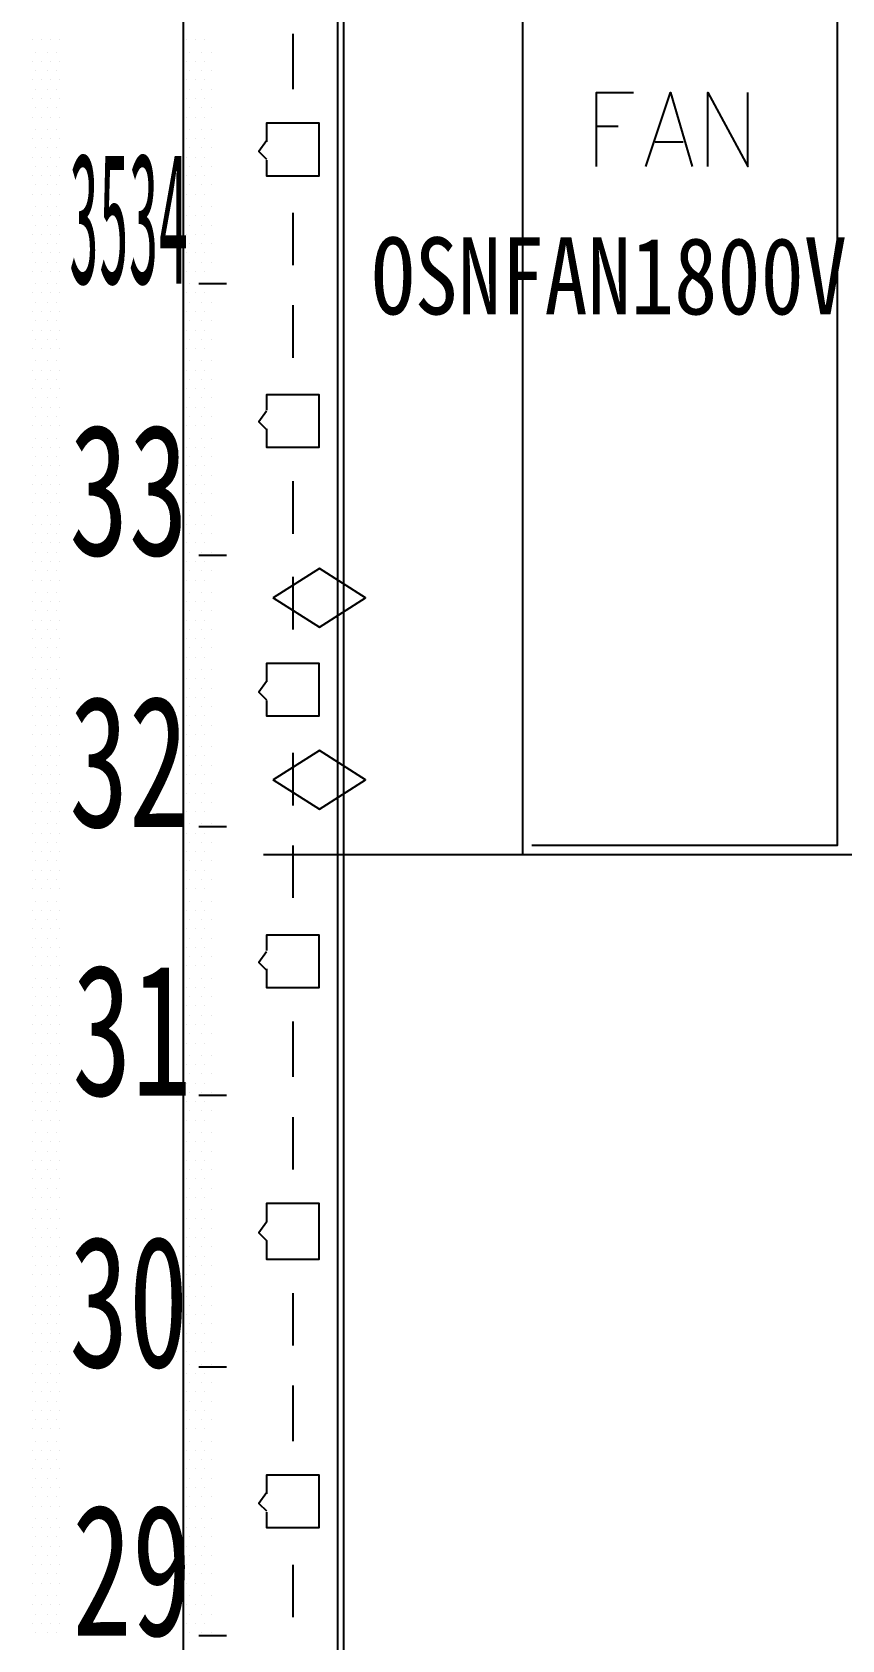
# Model space of a CAD drawing. Header units: metres. Extents: x 17 to 1264, y 17 to 859.
# Drawn here: x 303.8 to 341.6, y 478.7 to 553.8 of the extents above; entities that cross this region are included whole.
import ezdxf

# ---------------------------------------------------------------- set-up
doc = ezdxf.new("R2010")
doc.units = ezdxf.units.M
for name, color, linetype in [('LINES', 7, 'Continuous'), ('POLYLINES', 4, 'Continuous'), ('RECTS', 7, 'Continuous'), ('TEXTS', 3, 'Continuous')]:
    doc.layers.add(name, color=color, linetype=linetype)

msp = doc.modelspace()

# ---------------------------------------------------------------- linework, layer by layer
at = {"layer": 'LINES'}
for p, q in [((318.378, 125.712), (318.378, 721.008)), ((316.002, 553.68), (316.002, 551.088)), ((303.834, 553.392), (303.834, 553.392)), ((303.978, 552.816), (303.978, 552.816)), ((304.266, 553.392), (304.266, 553.392)), ((304.554, 552.816), (304.554, 552.816)), ((304.698, 553.392), (304.698, 553.392)), ((304.986, 552.816), (304.986, 552.816)), ((305.13, 553.392), (305.13, 553.392)), ((311.034, 553.392), (311.034, 553.392)), ((311.178, 552.816), (311.178, 552.816)), ((311.466, 553.392), (311.466, 553.392)), ((311.754, 552.816), (311.754, 552.816)), ((311.898, 553.392), (311.898, 553.392)), ((312.186, 552.816), (312.186, 552.816)), ((303.834, 552.384), (303.834, 552.384)), ((304.266, 552.384), (304.266, 552.384)), ((304.698, 552.384), (304.698, 552.384)), ((305.13, 552.384), (305.13, 552.384)), ((311.034, 552.384), (311.034, 552.384)), ((311.466, 552.384), (311.466, 552.384)), ((311.898, 552.384), (311.898, 552.384)), ((303.834, 551.52), (303.834, 551.52)), ((303.978, 551.952), (303.978, 551.952)), ((304.266, 551.52), (304.266, 551.52)), ((304.554, 551.952), (304.554, 551.952)), ((304.698, 551.52), (304.698, 551.52)), ((304.986, 551.952), (304.986, 551.952)), ((305.13, 551.52), (305.13, 551.52)), ((311.034, 551.52), (311.034, 551.52)), ((311.178, 551.952), (311.178, 551.952)), ((311.466, 551.52), (311.466, 551.52)), ((311.754, 551.952), (311.754, 551.952)), ((311.898, 551.52), (311.898, 551.52)), ((312.186, 551.952), (312.186, 551.952)), ((303.834, 550.656), (303.834, 550.656)), ((303.978, 551.088), (303.978, 551.088)), ((304.266, 550.656), (304.266, 550.656)), ((304.554, 551.088), (304.554, 551.088)), ((304.698, 550.656), (304.698, 550.656)), ((304.986, 551.088), (304.986, 551.088)), ((305.13, 550.656), (305.13, 550.656)), ((311.034, 550.656), (311.034, 550.656)), ((311.178, 551.088), (311.178, 551.088)), ((311.466, 550.656), (311.466, 550.656)), ((311.754, 551.088), (311.754, 551.088)), ((311.898, 550.656), (311.898, 550.656)), ((312.186, 551.088), (312.186, 551.088)), ((303.834, 549.792), (303.834, 549.792)), ((303.978, 550.224), (303.978, 550.224)), ((304.266, 549.792), (304.266, 549.792)), ((304.554, 550.224), (304.554, 550.224)), ((304.698, 549.792), (304.698, 549.792)), ((304.986, 550.224), (304.986, 550.224)), ((305.13, 549.792), (305.13, 549.792)), ((311.034, 549.792), (311.034, 549.792)), ((311.178, 550.224), (311.178, 550.224)), ((311.466, 549.792), (311.466, 549.792)), ((311.754, 550.224), (311.754, 550.224)), ((311.898, 549.792), (311.898, 549.792)), ((312.186, 550.224), (312.186, 550.224)), ((303.978, 549.216), (303.978, 549.216)), ((304.554, 549.216), (304.554, 549.216)), ((304.986, 549.216), (304.986, 549.216)), ((311.178, 549.216), (311.178, 549.216)), ((311.754, 549.216), (311.754, 549.216)), ((312.186, 549.216), (312.186, 549.216)), ((330.186, 549.36), (331.194, 549.36)), ((303.834, 548.784), (303.834, 548.784)), ((303.978, 548.352), (303.978, 548.352)), ((304.266, 548.784), (304.266, 548.784)), ((304.554, 548.352), (304.554, 548.352)), ((304.698, 548.784), (304.698, 548.784)), ((304.986, 548.352), (304.986, 548.352)), ((305.13, 548.784), (305.13, 548.784)), ((311.034, 548.784), (311.034, 548.784)), ((311.178, 548.352), (311.178, 548.352)), ((311.466, 548.784), (311.466, 548.784)), ((311.754, 548.352), (311.754, 548.352)), ((311.898, 548.784), (311.898, 548.784)), ((312.186, 548.352), (312.186, 548.352)), ((332.922, 548.64), (334.218, 548.64)), ((303.834, 547.92), (303.834, 547.92)), ((304.266, 547.92), (304.266, 547.92)), ((304.698, 547.92), (304.698, 547.92)), ((305.13, 547.92), (305.13, 547.92)), ((311.034, 547.92), (311.034, 547.92)), ((311.466, 547.92), (311.466, 547.92)), ((311.898, 547.92), (311.898, 547.92)), ((303.834, 547.056), (303.834, 547.056)), ((303.978, 547.488), (303.978, 547.488)), ((304.266, 547.056), (304.266, 547.056)), ((304.554, 547.488), (304.554, 547.488)), ((304.698, 547.056), (304.698, 547.056)), ((304.986, 547.488), (304.986, 547.488)), ((305.13, 547.056), (305.13, 547.056)), ((311.034, 547.056), (311.034, 547.056)), ((311.178, 547.488), (311.178, 547.488)), ((311.466, 547.056), (311.466, 547.056)), ((311.754, 547.488), (311.754, 547.488)), ((311.898, 547.056), (311.898, 547.056)), ((312.186, 547.488), (312.186, 547.488)), ((303.834, 546.192), (303.834, 546.192)), ((303.978, 546.624), (303.978, 546.624)), ((304.266, 546.192), (304.266, 546.192)), ((304.554, 546.624), (304.554, 546.624)), ((304.698, 546.192), (304.698, 546.192)), ((304.986, 546.624), (304.986, 546.624)), ((305.13, 546.192), (305.13, 546.192)), ((311.034, 546.192), (311.034, 546.192)), ((311.178, 546.624), (311.178, 546.624)), ((311.466, 546.192), (311.466, 546.192)), ((311.754, 546.624), (311.754, 546.624)), ((311.898, 546.192), (311.898, 546.192)), ((312.186, 546.624), (312.186, 546.624)), ((303.978, 545.616), (303.978, 545.616)), ((304.554, 545.616), (304.554, 545.616)), ((304.986, 545.616), (304.986, 545.616)), ((311.178, 545.616), (311.178, 545.616)), ((311.754, 545.616), (311.754, 545.616)), ((312.186, 545.616), (312.186, 545.616)), ((316.002, 545.328), (316.002, 542.88)), ((303.834, 545.184), (303.834, 545.184)), ((303.978, 544.752), (303.978, 544.752)), ((304.266, 545.184), (304.266, 545.184)), ((304.554, 544.752), (304.554, 544.752)), ((304.698, 545.184), (304.698, 545.184)), ((304.986, 544.752), (304.986, 544.752)), ((305.13, 545.184), (305.13, 545.184)), ((311.034, 545.184), (311.034, 545.184)), ((311.178, 544.752), (311.178, 544.752)), ((311.466, 545.184), (311.466, 545.184)), ((311.754, 544.752), (311.754, 544.752)), ((311.898, 545.184), (311.898, 545.184)), ((312.186, 544.752), (312.186, 544.752)), ((303.834, 544.32), (303.834, 544.32)), ((303.978, 543.888), (303.978, 543.888)), ((304.266, 544.32), (304.266, 544.32)), ((304.554, 543.888), (304.554, 543.888)), ((304.698, 544.32), (304.698, 544.32)), ((304.986, 543.888), (304.986, 543.888)), ((305.13, 544.32), (305.13, 544.32)), ((311.034, 544.32), (311.034, 544.32)), ((311.178, 543.888), (311.178, 543.888)), ((311.466, 544.32), (311.466, 544.32)), ((311.754, 543.888), (311.754, 543.888)), ((311.898, 544.32), (311.898, 544.32)), ((312.186, 543.888), (312.186, 543.888)), ((303.834, 543.456), (303.834, 543.456)), ((303.978, 543.024), (303.978, 543.024)), ((304.266, 543.456), (304.266, 543.456)), ((304.554, 543.024), (304.554, 543.024)), ((304.698, 543.456), (304.698, 543.456)), ((304.986, 543.024), (304.986, 543.024)), ((305.13, 543.456), (305.13, 543.456)), ((311.034, 543.456), (311.034, 543.456)), ((311.178, 543.024), (311.178, 543.024)), ((311.466, 543.456), (311.466, 543.456)), ((311.754, 543.024), (311.754, 543.024)), ((311.898, 543.456), (311.898, 543.456)), ((312.186, 543.024), (312.186, 543.024)), ((303.834, 542.592), (303.834, 542.592)), ((304.266, 542.592), (304.266, 542.592)), ((304.698, 542.592), (304.698, 542.592)), ((305.13, 542.592), (305.13, 542.592)), ((311.034, 542.592), (311.034, 542.592)), ((311.466, 542.592), (311.466, 542.592)), ((311.898, 542.592), (311.898, 542.592)), ((303.834, 541.584), (303.834, 541.584)), ((303.978, 542.016), (303.978, 542.016)), ((304.266, 541.584), (304.266, 541.584)), ((304.554, 542.016), (304.554, 542.016)), ((304.698, 541.584), (304.698, 541.584)), ((304.986, 542.016), (304.986, 542.016)), ((305.13, 541.584), (305.13, 541.584)), ((311.034, 541.584), (311.034, 541.584)), ((311.178, 542.016), (311.178, 542.016)), ((311.466, 541.584), (311.466, 541.584)), ((312.906, 542.016), (311.61, 542.016)), ((312.906, 542.016), (311.61, 542.016)), ((312.906, 542.016), (311.61, 542.016)), ((312.906, 542.016), (311.61, 542.016)), ((311.754, 542.016), (311.754, 542.016)), ((311.898, 541.584), (311.898, 541.584)), ((312.186, 542.016), (312.186, 542.016)), ((303.978, 541.152), (303.978, 541.152)), ((304.554, 541.152), (304.554, 541.152)), ((304.986, 541.152), (304.986, 541.152)), ((311.178, 541.152), (311.178, 541.152)), ((311.754, 541.152), (311.754, 541.152)), ((312.186, 541.152), (312.186, 541.152)), ((316.002, 541.008), (316.002, 538.56)), ((303.834, 540.72), (303.834, 540.72)), ((303.978, 540.288), (303.978, 540.288)), ((304.266, 540.72), (304.266, 540.72)), ((304.554, 540.288), (304.554, 540.288)), ((304.698, 540.72), (304.698, 540.72)), ((304.986, 540.288), (304.986, 540.288)), ((305.13, 540.72), (305.13, 540.72)), ((311.034, 540.72), (311.034, 540.72)), ((311.178, 540.288), (311.178, 540.288)), ((311.466, 540.72), (311.466, 540.72)), ((311.754, 540.288), (311.754, 540.288)), ((311.898, 540.72), (311.898, 540.72)), ((312.186, 540.288), (312.186, 540.288)), ((303.834, 539.856), (303.834, 539.856)), ((303.978, 539.424), (303.978, 539.424)), ((304.266, 539.856), (304.266, 539.856)), ((304.554, 539.424), (304.554, 539.424)), ((304.698, 539.856), (304.698, 539.856)), ((304.986, 539.424), (304.986, 539.424)), ((305.13, 539.856), (305.13, 539.856)), ((311.034, 539.856), (311.034, 539.856)), ((311.178, 539.424), (311.178, 539.424)), ((311.466, 539.856), (311.466, 539.856)), ((311.754, 539.424), (311.754, 539.424)), ((311.898, 539.856), (311.898, 539.856)), ((312.186, 539.424), (312.186, 539.424)), ((303.834, 538.992), (303.834, 538.992)), ((304.266, 538.992), (304.266, 538.992)), ((304.698, 538.992), (304.698, 538.992)), ((305.13, 538.992), (305.13, 538.992)), ((311.034, 538.992), (311.034, 538.992)), ((311.466, 538.992), (311.466, 538.992)), ((311.898, 538.992), (311.898, 538.992)), ((303.834, 537.984), (303.834, 537.984)), ((303.978, 538.416), (303.978, 538.416)), ((304.266, 537.984), (304.266, 537.984)), ((304.554, 538.416), (304.554, 538.416)), ((304.698, 537.984), (304.698, 537.984)), ((304.986, 538.416), (304.986, 538.416)), ((305.13, 537.984), (305.13, 537.984)), ((311.034, 537.984), (311.034, 537.984)), ((311.178, 538.416), (311.178, 538.416)), ((311.466, 537.984), (311.466, 537.984)), ((311.754, 538.416), (311.754, 538.416)), ((311.898, 537.984), (311.898, 537.984)), ((312.186, 538.416), (312.186, 538.416)), ((303.834, 537.12), (303.834, 537.12)), ((303.978, 537.552), (303.978, 537.552)), ((304.266, 537.12), (304.266, 537.12)), ((304.554, 537.552), (304.554, 537.552)), ((304.698, 537.12), (304.698, 537.12)), ((304.986, 537.552), (304.986, 537.552)), ((305.13, 537.12), (305.13, 537.12)), ((311.034, 537.12), (311.034, 537.12)), ((311.178, 537.552), (311.178, 537.552)), ((311.466, 537.12), (311.466, 537.12)), ((311.754, 537.552), (311.754, 537.552)), ((311.898, 537.12), (311.898, 537.12)), ((312.186, 537.552), (312.186, 537.552)), ((303.978, 536.688), (303.978, 536.688)), ((304.554, 536.688), (304.554, 536.688)), ((304.986, 536.688), (304.986, 536.688)), ((311.178, 536.688), (311.178, 536.688)), ((311.754, 536.688), (311.754, 536.688)), ((312.186, 536.688), (312.186, 536.688)), ((303.834, 536.256), (303.834, 536.256)), ((303.978, 535.824), (303.978, 535.824)), ((304.266, 536.256), (304.266, 536.256)), ((304.554, 535.824), (304.554, 535.824)), ((304.698, 536.256), (304.698, 536.256)), ((304.986, 535.824), (304.986, 535.824)), ((305.13, 536.256), (305.13, 536.256)), ((311.034, 536.256), (311.034, 536.256)), ((311.178, 535.824), (311.178, 535.824)), ((311.466, 536.256), (311.466, 536.256)), ((311.754, 535.824), (311.754, 535.824)), ((311.898, 536.256), (311.898, 536.256)), ((312.186, 535.824), (312.186, 535.824)), ((303.834, 535.392), (303.834, 535.392)), ((303.978, 534.816), (303.978, 534.816)), ((304.266, 535.392), (304.266, 535.392)), ((304.554, 534.816), (304.554, 534.816)), ((304.698, 535.392), (304.698, 535.392)), ((304.986, 534.816), (304.986, 534.816)), ((305.13, 535.392), (305.13, 535.392)), ((311.034, 535.392), (311.034, 535.392)), ((311.178, 534.816), (311.178, 534.816)), ((311.466, 535.392), (311.466, 535.392)), ((311.754, 534.816), (311.754, 534.816)), ((311.898, 535.392), (311.898, 535.392)), ((312.186, 534.816), (312.186, 534.816)), ((303.834, 534.384), (303.834, 534.384)), ((304.266, 534.384), (304.266, 534.384)), ((304.698, 534.384), (304.698, 534.384)), ((305.13, 534.384), (305.13, 534.384)), ((311.034, 534.384), (311.034, 534.384)), ((311.466, 534.384), (311.466, 534.384)), ((311.898, 534.384), (311.898, 534.384)), ((303.834, 533.52), (303.834, 533.52)), ((303.978, 533.952), (303.978, 533.952)), ((304.266, 533.52), (304.266, 533.52)), ((304.554, 533.952), (304.554, 533.952)), ((304.698, 533.52), (304.698, 533.52)), ((304.986, 533.952), (304.986, 533.952)), ((305.13, 533.52), (305.13, 533.52)), ((311.034, 533.52), (311.034, 533.52)), ((311.178, 533.952), (311.178, 533.952)), ((311.466, 533.52), (311.466, 533.52)), ((311.754, 533.952), (311.754, 533.952)), ((311.898, 533.52), (311.898, 533.52)), ((312.186, 533.952), (312.186, 533.952)), ((303.834, 532.656), (303.834, 532.656)), ((303.978, 533.088), (303.978, 533.088)), ((304.266, 532.656), (304.266, 532.656)), ((304.554, 533.088), (304.554, 533.088)), ((304.698, 532.656), (304.698, 532.656)), ((304.986, 533.088), (304.986, 533.088)), ((305.13, 532.656), (305.13, 532.656)), ((311.034, 532.656), (311.034, 532.656)), ((311.178, 533.088), (311.178, 533.088)), ((311.466, 532.656), (311.466, 532.656)), ((311.754, 533.088), (311.754, 533.088)), ((311.898, 532.656), (311.898, 532.656)), ((312.186, 533.088), (312.186, 533.088)), ((316.002, 532.8), (316.002, 530.352)), ((303.834, 531.792), (303.834, 531.792)), ((303.978, 532.224), (303.978, 532.224)), ((304.266, 531.792), (304.266, 531.792)), ((304.554, 532.224), (304.554, 532.224)), ((304.698, 531.792), (304.698, 531.792)), ((304.986, 532.224), (304.986, 532.224)), ((305.13, 531.792), (305.13, 531.792)), ((311.034, 531.792), (311.034, 531.792)), ((311.178, 532.224), (311.178, 532.224)), ((311.466, 531.792), (311.466, 531.792)), ((311.754, 532.224), (311.754, 532.224)), ((311.898, 531.792), (311.898, 531.792)), ((312.186, 532.224), (312.186, 532.224)), ((303.978, 531.216), (303.978, 531.216)), ((304.554, 531.216), (304.554, 531.216)), ((304.986, 531.216), (304.986, 531.216)), ((311.178, 531.216), (311.178, 531.216)), ((311.754, 531.216), (311.754, 531.216)), ((312.186, 531.216), (312.186, 531.216)), ((303.834, 530.784), (303.834, 530.784)), ((303.978, 530.352), (303.978, 530.352)), ((304.266, 530.784), (304.266, 530.784)), ((304.554, 530.352), (304.554, 530.352)), ((304.698, 530.784), (304.698, 530.784)), ((304.986, 530.352), (304.986, 530.352)), ((305.13, 530.784), (305.13, 530.784)), ((311.034, 530.784), (311.034, 530.784)), ((311.178, 530.352), (311.178, 530.352)), ((311.466, 530.784), (311.466, 530.784)), ((311.754, 530.352), (311.754, 530.352)), ((311.898, 530.784), (311.898, 530.784)), ((312.186, 530.352), (312.186, 530.352)), ((303.834, 529.92), (303.834, 529.92)), ((304.266, 529.92), (304.266, 529.92)), ((304.698, 529.92), (304.698, 529.92)), ((305.13, 529.92), (305.13, 529.92)), ((311.034, 529.92), (311.034, 529.92)), ((311.466, 529.92), (311.466, 529.92)), ((311.898, 529.92), (311.898, 529.92)), ((303.834, 529.056), (303.834, 529.056)), ((303.978, 529.488), (303.978, 529.488)), ((304.266, 529.056), (304.266, 529.056)), ((304.554, 529.488), (304.554, 529.488)), ((304.698, 529.056), (304.698, 529.056)), ((304.986, 529.488), (304.986, 529.488)), ((305.13, 529.056), (305.13, 529.056)), ((311.034, 529.056), (311.034, 529.056)), ((311.178, 529.488), (311.178, 529.488)), ((311.466, 529.056), (311.466, 529.056)), ((312.906, 529.344), (311.61, 529.344)), ((312.906, 529.344), (311.61, 529.344)), ((312.906, 529.344), (311.61, 529.344)), ((312.906, 529.344), (311.61, 529.344)), ((311.754, 529.488), (311.754, 529.488)), ((311.898, 529.056), (311.898, 529.056)), ((312.186, 529.488), (312.186, 529.488)), ((303.834, 528.192), (303.834, 528.192)), ((303.978, 528.624), (303.978, 528.624)), ((304.266, 528.192), (304.266, 528.192)), ((304.554, 528.624), (304.554, 528.624)), ((304.698, 528.192), (304.698, 528.192)), ((304.986, 528.624), (304.986, 528.624)), ((305.13, 528.192), (305.13, 528.192)), ((311.034, 528.192), (311.034, 528.192)), ((311.178, 528.624), (311.178, 528.624)), ((311.466, 528.192), (311.466, 528.192)), ((311.754, 528.624), (311.754, 528.624)), ((311.898, 528.192), (311.898, 528.192)), ((312.186, 528.624), (312.186, 528.624)), ((316.002, 528.336), (316.002, 525.888)), ((303.978, 527.616), (303.978, 527.616)), ((304.554, 527.616), (304.554, 527.616)), ((304.986, 527.616), (304.986, 527.616)), ((311.178, 527.616), (311.178, 527.616)), ((311.754, 527.616), (311.754, 527.616)), ((312.186, 527.616), (312.186, 527.616)), ((303.834, 527.184), (303.834, 527.184)), ((303.978, 526.752), (303.978, 526.752)), ((304.266, 527.184), (304.266, 527.184)), ((304.554, 526.752), (304.554, 526.752)), ((304.698, 527.184), (304.698, 527.184)), ((304.986, 526.752), (304.986, 526.752)), ((305.13, 527.184), (305.13, 527.184)), ((311.034, 527.184), (311.034, 527.184)), ((311.178, 526.752), (311.178, 526.752)), ((311.466, 527.184), (311.466, 527.184)), ((311.754, 526.752), (311.754, 526.752)), ((311.898, 527.184), (311.898, 527.184)), ((312.186, 526.752), (312.186, 526.752)), ((303.834, 526.32), (303.834, 526.32)), ((303.978, 525.888), (303.978, 525.888)), ((304.266, 526.32), (304.266, 526.32)), ((304.554, 525.888), (304.554, 525.888)), ((304.698, 526.32), (304.698, 526.32)), ((304.986, 525.888), (304.986, 525.888)), ((305.13, 526.32), (305.13, 526.32)), ((311.034, 526.32), (311.034, 526.32)), ((311.178, 525.888), (311.178, 525.888)), ((311.466, 526.32), (311.466, 526.32)), ((311.754, 525.888), (311.754, 525.888)), ((311.898, 526.32), (311.898, 526.32)), ((312.186, 525.888), (312.186, 525.888)), ((303.834, 525.456), (303.834, 525.456)), ((303.978, 525.024), (303.978, 525.024)), ((304.266, 525.456), (304.266, 525.456)), ((304.554, 525.024), (304.554, 525.024)), ((304.698, 525.456), (304.698, 525.456)), ((304.986, 525.024), (304.986, 525.024)), ((305.13, 525.456), (305.13, 525.456)), ((311.034, 525.456), (311.034, 525.456)), ((311.178, 525.024), (311.178, 525.024)), ((311.466, 525.456), (311.466, 525.456)), ((311.754, 525.024), (311.754, 525.024)), ((311.898, 525.456), (311.898, 525.456)), ((312.186, 525.024), (312.186, 525.024)), ((303.834, 524.592), (303.834, 524.592)), ((304.266, 524.592), (304.266, 524.592)), ((304.698, 524.592), (304.698, 524.592)), ((305.13, 524.592), (305.13, 524.592)), ((311.034, 524.592), (311.034, 524.592)), ((311.466, 524.592), (311.466, 524.592)), ((311.898, 524.592), (311.898, 524.592)), ((303.834, 523.584), (303.834, 523.584)), ((303.978, 524.016), (303.978, 524.016)), ((304.266, 523.584), (304.266, 523.584)), ((304.554, 524.016), (304.554, 524.016)), ((304.698, 523.584), (304.698, 523.584)), ((304.986, 524.016), (304.986, 524.016)), ((305.13, 523.584), (305.13, 523.584)), ((311.034, 523.584), (311.034, 523.584)), ((311.178, 524.016), (311.178, 524.016)), ((311.466, 523.584), (311.466, 523.584)), ((311.754, 524.016), (311.754, 524.016)), ((311.898, 523.584), (311.898, 523.584)), ((312.186, 524.016), (312.186, 524.016)), ((303.978, 523.152), (303.978, 523.152)), ((304.554, 523.152), (304.554, 523.152)), ((304.986, 523.152), (304.986, 523.152)), ((311.178, 523.152), (311.178, 523.152)), ((311.754, 523.152), (311.754, 523.152)), ((312.186, 523.152), (312.186, 523.152)), ((303.834, 522.72), (303.834, 522.72)), ((303.978, 522.288), (303.978, 522.288)), ((304.266, 522.72), (304.266, 522.72)), ((304.554, 522.288), (304.554, 522.288)), ((304.698, 522.72), (304.698, 522.72)), ((304.986, 522.288), (304.986, 522.288)), ((305.13, 522.72), (305.13, 522.72)), ((311.034, 522.72), (311.034, 522.72)), ((311.178, 522.288), (311.178, 522.288)), ((311.466, 522.72), (311.466, 522.72)), ((311.754, 522.288), (311.754, 522.288)), ((311.898, 522.72), (311.898, 522.72)), ((312.186, 522.288), (312.186, 522.288)), ((303.834, 521.856), (303.834, 521.856)), ((303.978, 521.424), (303.978, 521.424)), ((304.266, 521.856), (304.266, 521.856)), ((304.554, 521.424), (304.554, 521.424)), ((304.698, 521.856), (304.698, 521.856)), ((304.986, 521.424), (304.986, 521.424)), ((305.13, 521.856), (305.13, 521.856)), ((311.034, 521.856), (311.034, 521.856)), ((311.178, 521.424), (311.178, 521.424)), ((311.466, 521.856), (311.466, 521.856)), ((311.754, 521.424), (311.754, 521.424)), ((311.898, 521.856), (311.898, 521.856)), ((312.186, 521.424), (312.186, 521.424)), ((303.834, 520.992), (303.834, 520.992)), ((304.266, 520.992), (304.266, 520.992)), ((304.698, 520.992), (304.698, 520.992)), ((305.13, 520.992), (305.13, 520.992)), ((311.034, 520.992), (311.034, 520.992)), ((311.466, 520.992), (311.466, 520.992)), ((311.898, 520.992), (311.898, 520.992)), ((303.834, 519.984), (303.834, 519.984)), ((303.978, 520.416), (303.978, 520.416)), ((304.266, 519.984), (304.266, 519.984)), ((304.554, 520.416), (304.554, 520.416)), ((304.698, 519.984), (304.698, 519.984)), ((304.986, 520.416), (304.986, 520.416)), ((305.13, 519.984), (305.13, 519.984)), ((311.034, 519.984), (311.034, 519.984)), ((311.178, 520.416), (311.178, 520.416)), ((311.466, 519.984), (311.466, 519.984)), ((311.754, 520.416), (311.754, 520.416)), ((311.898, 519.984), (311.898, 519.984)), ((312.186, 520.416), (312.186, 520.416)), ((316.002, 520.128), (316.002, 517.68)), ((303.834, 519.12), (303.834, 519.12)), ((303.978, 519.552), (303.978, 519.552)), ((304.266, 519.12), (304.266, 519.12)), ((304.554, 519.552), (304.554, 519.552)), ((304.698, 519.12), (304.698, 519.12)), ((304.986, 519.552), (304.986, 519.552)), ((305.13, 519.12), (305.13, 519.12)), ((311.034, 519.12), (311.034, 519.12)), ((311.178, 519.552), (311.178, 519.552)), ((311.466, 519.12), (311.466, 519.12)), ((311.754, 519.552), (311.754, 519.552)), ((311.898, 519.12), (311.898, 519.12)), ((312.186, 519.552), (312.186, 519.552)), ((303.978, 518.688), (303.978, 518.688)), ((304.554, 518.688), (304.554, 518.688)), ((304.986, 518.688), (304.986, 518.688)), ((311.178, 518.688), (311.178, 518.688)), ((311.754, 518.688), (311.754, 518.688)), ((312.186, 518.688), (312.186, 518.688)), ((303.834, 518.256), (303.834, 518.256)), ((303.978, 517.824), (303.978, 517.824)), ((304.266, 518.256), (304.266, 518.256)), ((304.554, 517.824), (304.554, 517.824)), ((304.698, 518.256), (304.698, 518.256)), ((304.986, 517.824), (304.986, 517.824)), ((305.13, 518.256), (305.13, 518.256)), ((311.034, 518.256), (311.034, 518.256)), ((311.178, 517.824), (311.178, 517.824)), ((311.466, 518.256), (311.466, 518.256)), ((311.754, 517.824), (311.754, 517.824)), ((311.898, 518.256), (311.898, 518.256)), ((312.186, 517.824), (312.186, 517.824)), ((303.834, 517.392), (303.834, 517.392)), ((303.978, 516.816), (303.978, 516.816)), ((304.266, 517.392), (304.266, 517.392)), ((304.554, 516.816), (304.554, 516.816)), ((304.698, 517.392), (304.698, 517.392)), ((304.986, 516.816), (304.986, 516.816)), ((305.13, 517.392), (305.13, 517.392)), ((311.034, 517.392), (311.034, 517.392)), ((311.178, 516.816), (311.178, 516.816)), ((311.466, 517.392), (311.466, 517.392)), ((311.754, 516.816), (311.754, 516.816)), ((311.898, 517.392), (311.898, 517.392)), ((312.186, 516.816), (312.186, 516.816)), ((303.834, 516.384), (303.834, 516.384)), ((304.266, 516.384), (304.266, 516.384)), ((304.698, 516.384), (304.698, 516.384)), ((305.13, 516.384), (305.13, 516.384)), ((311.034, 516.384), (311.034, 516.384)), ((311.466, 516.384), (311.466, 516.384)), ((312.906, 516.672), (311.61, 516.672)), ((312.906, 516.672), (311.61, 516.672)), ((312.906, 516.672), (311.61, 516.672)), ((312.906, 516.672), (311.61, 516.672)), ((311.898, 516.384), (311.898, 516.384)), ((303.834, 515.52), (303.834, 515.52)), ((303.978, 515.952), (303.978, 515.952)), ((304.266, 515.52), (304.266, 515.52)), ((304.554, 515.952), (304.554, 515.952)), ((304.698, 515.52), (304.698, 515.52)), ((304.986, 515.952), (304.986, 515.952)), ((305.13, 515.52), (305.13, 515.52)), ((311.034, 515.52), (311.034, 515.52)), ((311.178, 515.952), (311.178, 515.952)), ((311.466, 515.52), (311.466, 515.52)), ((311.754, 515.952), (311.754, 515.952)), ((311.898, 515.52), (311.898, 515.52)), ((312.186, 515.952), (312.186, 515.952)), ((316.002, 515.808), (316.002, 513.36)), ((303.834, 514.656), (303.834, 514.656)), ((303.978, 515.088), (303.978, 515.088)), ((304.266, 514.656), (304.266, 514.656)), ((304.554, 515.088), (304.554, 515.088)), ((304.698, 514.656), (304.698, 514.656)), ((304.986, 515.088), (304.986, 515.088)), ((305.13, 514.656), (305.13, 514.656)), ((311.034, 514.656), (311.034, 514.656)), ((311.178, 515.088), (311.178, 515.088)), ((311.466, 514.656), (311.466, 514.656)), ((311.754, 515.088), (311.754, 515.088)), ((311.898, 514.656), (311.898, 514.656)), ((312.186, 515.088), (312.186, 515.088)), ((303.834, 513.792), (303.834, 513.792)), ((303.978, 514.224), (303.978, 514.224)), ((304.266, 513.792), (304.266, 513.792)), ((304.554, 514.224), (304.554, 514.224)), ((304.698, 513.792), (304.698, 513.792)), ((304.986, 514.224), (304.986, 514.224)), ((305.13, 513.792), (305.13, 513.792)), ((311.034, 513.792), (311.034, 513.792)), ((311.178, 514.224), (311.178, 514.224)), ((311.466, 513.792), (311.466, 513.792)), ((311.754, 514.224), (311.754, 514.224)), ((311.898, 513.792), (311.898, 513.792)), ((312.186, 514.224), (312.186, 514.224)), ((303.978, 513.216), (303.978, 513.216)), ((304.554, 513.216), (304.554, 513.216)), ((304.986, 513.216), (304.986, 513.216)), ((311.178, 513.216), (311.178, 513.216)), ((311.754, 513.216), (311.754, 513.216)), ((312.186, 513.216), (312.186, 513.216)), ((303.834, 512.784), (303.834, 512.784)), ((303.978, 512.352), (303.978, 512.352)), ((304.266, 512.784), (304.266, 512.784)), ((304.554, 512.352), (304.554, 512.352)), ((304.698, 512.784), (304.698, 512.784)), ((304.986, 512.352), (304.986, 512.352)), ((305.13, 512.784), (305.13, 512.784)), ((311.034, 512.784), (311.034, 512.784)), ((311.178, 512.352), (311.178, 512.352)), ((311.466, 512.784), (311.466, 512.784)), ((311.754, 512.352), (311.754, 512.352)), ((311.898, 512.784), (311.898, 512.784)), ((312.186, 512.352), (312.186, 512.352)), ((303.834, 511.92), (303.834, 511.92)), ((304.266, 511.92), (304.266, 511.92)), ((304.698, 511.92), (304.698, 511.92)), ((305.13, 511.92), (305.13, 511.92)), ((311.034, 511.92), (311.034, 511.92)), ((311.466, 511.92), (311.466, 511.92)), ((311.898, 511.92), (311.898, 511.92)), ((303.834, 511.056), (303.834, 511.056)), ((303.978, 511.488), (303.978, 511.488)), ((304.266, 511.056), (304.266, 511.056)), ((304.554, 511.488), (304.554, 511.488)), ((304.698, 511.056), (304.698, 511.056)), ((304.986, 511.488), (304.986, 511.488)), ((305.13, 511.056), (305.13, 511.056)), ((311.034, 511.056), (311.034, 511.056)), ((311.178, 511.488), (311.178, 511.488)), ((311.466, 511.056), (311.466, 511.056)), ((311.754, 511.488), (311.754, 511.488)), ((311.898, 511.056), (311.898, 511.056)), ((312.186, 511.488), (312.186, 511.488)), ((303.834, 510.192), (303.834, 510.192)), ((303.978, 510.624), (303.978, 510.624)), ((304.266, 510.192), (304.266, 510.192)), ((304.554, 510.624), (304.554, 510.624)), ((304.698, 510.192), (304.698, 510.192)), ((304.986, 510.624), (304.986, 510.624)), ((305.13, 510.192), (305.13, 510.192)), ((311.034, 510.192), (311.034, 510.192)), ((311.178, 510.624), (311.178, 510.624)), ((311.466, 510.192), (311.466, 510.192)), ((311.754, 510.624), (311.754, 510.624)), ((311.898, 510.192), (311.898, 510.192)), ((312.186, 510.624), (312.186, 510.624)), ((303.978, 509.616), (303.978, 509.616)), ((304.554, 509.616), (304.554, 509.616)), ((304.986, 509.616), (304.986, 509.616)), ((311.178, 509.616), (311.178, 509.616)), ((311.754, 509.616), (311.754, 509.616)), ((312.186, 509.616), (312.186, 509.616)), ((303.834, 509.184), (303.834, 509.184)), ((303.978, 508.752), (303.978, 508.752)), ((304.266, 509.184), (304.266, 509.184)), ((304.554, 508.752), (304.554, 508.752)), ((304.698, 509.184), (304.698, 509.184)), ((304.986, 508.752), (304.986, 508.752)), ((305.13, 509.184), (305.13, 509.184)), ((311.034, 509.184), (311.034, 509.184)), ((311.178, 508.752), (311.178, 508.752)), ((311.466, 509.184), (311.466, 509.184)), ((311.754, 508.752), (311.754, 508.752)), ((311.898, 509.184), (311.898, 509.184)), ((312.186, 508.752), (312.186, 508.752)), ((303.834, 508.32), (303.834, 508.32)), ((303.978, 507.888), (303.978, 507.888)), ((304.266, 508.32), (304.266, 508.32)), ((304.554, 507.888), (304.554, 507.888)), ((304.698, 508.32), (304.698, 508.32)), ((304.986, 507.888), (304.986, 507.888)), ((305.13, 508.32), (305.13, 508.32)), ((311.034, 508.32), (311.034, 508.32)), ((311.178, 507.888), (311.178, 507.888)), ((311.466, 508.32), (311.466, 508.32)), ((311.754, 507.888), (311.754, 507.888)), ((311.898, 508.32), (311.898, 508.32)), ((312.186, 507.888), (312.186, 507.888)), ((303.834, 507.456), (303.834, 507.456)), ((303.978, 507.024), (303.978, 507.024)), ((304.266, 507.456), (304.266, 507.456)), ((304.554, 507.024), (304.554, 507.024)), ((304.698, 507.456), (304.698, 507.456)), ((304.986, 507.024), (304.986, 507.024)), ((305.13, 507.456), (305.13, 507.456)), ((311.034, 507.456), (311.034, 507.456)), ((311.178, 507.024), (311.178, 507.024)), ((311.466, 507.456), (311.466, 507.456)), ((311.754, 507.024), (311.754, 507.024)), ((311.898, 507.456), (311.898, 507.456)), ((312.186, 507.024), (312.186, 507.024)), ((316.002, 507.6), (316.002, 505.008)), ((303.834, 506.592), (303.834, 506.592)), ((304.266, 506.592), (304.266, 506.592)), ((304.698, 506.592), (304.698, 506.592)), ((305.13, 506.592), (305.13, 506.592)), ((311.034, 506.592), (311.034, 506.592)), ((311.466, 506.592), (311.466, 506.592)), ((311.898, 506.592), (311.898, 506.592)), ((303.834, 505.584), (303.834, 505.584)), ((303.978, 506.016), (303.978, 506.016)), ((304.266, 505.584), (304.266, 505.584)), ((304.554, 506.016), (304.554, 506.016)), ((304.698, 505.584), (304.698, 505.584)), ((304.986, 506.016), (304.986, 506.016)), ((305.13, 505.584), (305.13, 505.584)), ((311.034, 505.584), (311.034, 505.584)), ((311.178, 506.016), (311.178, 506.016)), ((311.466, 505.584), (311.466, 505.584)), ((311.754, 506.016), (311.754, 506.016)), ((311.898, 505.584), (311.898, 505.584)), ((312.186, 506.016), (312.186, 506.016)), ((303.978, 505.152), (303.978, 505.152)), ((304.554, 505.152), (304.554, 505.152)), ((304.986, 505.152), (304.986, 505.152)), ((311.178, 505.152), (311.178, 505.152)), ((311.754, 505.152), (311.754, 505.152)), ((312.186, 505.152), (312.186, 505.152)), ((303.834, 504.72), (303.834, 504.72)), ((303.978, 504.288), (303.978, 504.288)), ((304.266, 504.72), (304.266, 504.72)), ((304.554, 504.288), (304.554, 504.288)), ((304.698, 504.72), (304.698, 504.72)), ((304.986, 504.288), (304.986, 504.288)), ((305.13, 504.72), (305.13, 504.72)), ((311.034, 504.72), (311.034, 504.72)), ((311.178, 504.288), (311.178, 504.288)), ((311.466, 504.72), (311.466, 504.72)), ((312.906, 504.144), (311.61, 504.144)), ((312.906, 504.144), (311.61, 504.144)), ((312.906, 504.144), (311.61, 504.144)), ((312.906, 504.144), (311.61, 504.144)), ((311.754, 504.288), (311.754, 504.288)), ((311.898, 504.72), (311.898, 504.72)), ((312.186, 504.288), (312.186, 504.288)), ((303.834, 503.856), (303.834, 503.856)), ((303.978, 503.424), (303.978, 503.424)), ((304.266, 503.856), (304.266, 503.856)), ((304.554, 503.424), (304.554, 503.424)), ((304.698, 503.856), (304.698, 503.856)), ((304.986, 503.424), (304.986, 503.424)), ((305.13, 503.856), (305.13, 503.856)), ((311.034, 503.856), (311.034, 503.856)), ((311.178, 503.424), (311.178, 503.424)), ((311.466, 503.856), (311.466, 503.856)), ((311.754, 503.424), (311.754, 503.424)), ((311.898, 503.856), (311.898, 503.856)), ((312.186, 503.424), (312.186, 503.424)), ((303.834, 502.992), (303.834, 502.992)), ((304.266, 502.992), (304.266, 502.992)), ((304.698, 502.992), (304.698, 502.992)), ((305.13, 502.992), (305.13, 502.992)), ((311.034, 502.992), (311.034, 502.992)), ((311.466, 502.992), (311.466, 502.992)), ((311.898, 502.992), (311.898, 502.992)), ((316.002, 503.136), (316.002, 500.688)), ((303.834, 501.984), (303.834, 501.984)), ((303.978, 502.416), (303.978, 502.416)), ((304.266, 501.984), (304.266, 501.984)), ((304.554, 502.416), (304.554, 502.416)), ((304.698, 501.984), (304.698, 501.984)), ((304.986, 502.416), (304.986, 502.416)), ((305.13, 501.984), (305.13, 501.984)), ((311.034, 501.984), (311.034, 501.984)), ((311.178, 502.416), (311.178, 502.416)), ((311.466, 501.984), (311.466, 501.984)), ((311.754, 502.416), (311.754, 502.416)), ((311.898, 501.984), (311.898, 501.984)), ((312.186, 502.416), (312.186, 502.416)), ((303.834, 501.12), (303.834, 501.12)), ((303.978, 501.552), (303.978, 501.552)), ((304.266, 501.12), (304.266, 501.12)), ((304.554, 501.552), (304.554, 501.552)), ((304.698, 501.12), (304.698, 501.12)), ((304.986, 501.552), (304.986, 501.552)), ((305.13, 501.12), (305.13, 501.12)), ((311.034, 501.12), (311.034, 501.12)), ((311.178, 501.552), (311.178, 501.552)), ((311.466, 501.12), (311.466, 501.12)), ((311.754, 501.552), (311.754, 501.552)), ((311.898, 501.12), (311.898, 501.12)), ((312.186, 501.552), (312.186, 501.552)), ((303.978, 500.688), (303.978, 500.688)), ((304.554, 500.688), (304.554, 500.688)), ((304.986, 500.688), (304.986, 500.688)), ((311.178, 500.688), (311.178, 500.688)), ((311.754, 500.688), (311.754, 500.688)), ((312.186, 500.688), (312.186, 500.688)), ((303.834, 500.256), (303.834, 500.256)), ((303.978, 499.824), (303.978, 499.824)), ((304.266, 500.256), (304.266, 500.256)), ((304.554, 499.824), (304.554, 499.824)), ((304.698, 500.256), (304.698, 500.256)), ((304.986, 499.824), (304.986, 499.824)), ((305.13, 500.256), (305.13, 500.256)), ((311.034, 500.256), (311.034, 500.256)), ((311.178, 499.824), (311.178, 499.824)), ((311.466, 500.256), (311.466, 500.256)), ((311.754, 499.824), (311.754, 499.824)), ((311.898, 500.256), (311.898, 500.256)), ((312.186, 499.824), (312.186, 499.824)), ((303.834, 499.392), (303.834, 499.392)), ((303.978, 498.816), (303.978, 498.816)), ((304.266, 499.392), (304.266, 499.392)), ((304.554, 498.816), (304.554, 498.816)), ((304.698, 499.392), (304.698, 499.392)), ((304.986, 498.816), (304.986, 498.816)), ((305.13, 499.392), (305.13, 499.392)), ((311.034, 499.392), (311.034, 499.392)), ((311.178, 498.816), (311.178, 498.816)), ((311.466, 499.392), (311.466, 499.392)), ((311.754, 498.816), (311.754, 498.816)), ((311.898, 499.392), (311.898, 499.392)), ((312.186, 498.816), (312.186, 498.816)), ((303.834, 498.384), (303.834, 498.384)), ((304.266, 498.384), (304.266, 498.384)), ((304.698, 498.384), (304.698, 498.384)), ((305.13, 498.384), (305.13, 498.384)), ((311.034, 498.384), (311.034, 498.384)), ((311.466, 498.384), (311.466, 498.384)), ((311.898, 498.384), (311.898, 498.384)), ((303.834, 497.52), (303.834, 497.52)), ((303.978, 497.952), (303.978, 497.952)), ((304.266, 497.52), (304.266, 497.52)), ((304.554, 497.952), (304.554, 497.952)), ((304.698, 497.52), (304.698, 497.52)), ((304.986, 497.952), (304.986, 497.952)), ((305.13, 497.52), (305.13, 497.52)), ((311.034, 497.52), (311.034, 497.52)), ((311.178, 497.952), (311.178, 497.952)), ((311.466, 497.52), (311.466, 497.52)), ((311.754, 497.952), (311.754, 497.952)), ((311.898, 497.52), (311.898, 497.52)), ((312.186, 497.952), (312.186, 497.952)), ((303.834, 496.656), (303.834, 496.656)), ((303.978, 497.088), (303.978, 497.088)), ((304.266, 496.656), (304.266, 496.656)), ((304.554, 497.088), (304.554, 497.088)), ((304.698, 496.656), (304.698, 496.656)), ((304.986, 497.088), (304.986, 497.088)), ((305.13, 496.656), (305.13, 496.656)), ((311.034, 496.656), (311.034, 496.656)), ((311.178, 497.088), (311.178, 497.088)), ((311.466, 496.656), (311.466, 496.656)), ((311.754, 497.088), (311.754, 497.088)), ((311.898, 496.656), (311.898, 496.656)), ((312.186, 497.088), (312.186, 497.088)), ((303.834, 495.792), (303.834, 495.792)), ((303.978, 496.224), (303.978, 496.224)), ((304.266, 495.792), (304.266, 495.792)), ((304.554, 496.224), (304.554, 496.224)), ((304.698, 495.792), (304.698, 495.792)), ((304.986, 496.224), (304.986, 496.224)), ((305.13, 495.792), (305.13, 495.792)), ((311.034, 495.792), (311.034, 495.792)), ((311.178, 496.224), (311.178, 496.224)), ((311.466, 495.792), (311.466, 495.792)), ((311.754, 496.224), (311.754, 496.224)), ((311.898, 495.792), (311.898, 495.792)), ((312.186, 496.224), (312.186, 496.224)), ((303.978, 495.216), (303.978, 495.216)), ((304.554, 495.216), (304.554, 495.216)), ((304.986, 495.216), (304.986, 495.216)), ((311.178, 495.216), (311.178, 495.216)), ((311.754, 495.216), (311.754, 495.216)), ((312.186, 495.216), (312.186, 495.216)), ((303.834, 494.784), (303.834, 494.784)), ((303.978, 494.352), (303.978, 494.352)), ((304.266, 494.784), (304.266, 494.784)), ((304.554, 494.352), (304.554, 494.352)), ((304.698, 494.784), (304.698, 494.784)), ((304.986, 494.352), (304.986, 494.352)), ((305.13, 494.784), (305.13, 494.784)), ((311.034, 494.784), (311.034, 494.784)), ((311.178, 494.352), (311.178, 494.352)), ((311.466, 494.784), (311.466, 494.784)), ((311.754, 494.352), (311.754, 494.352)), ((311.898, 494.784), (311.898, 494.784)), ((312.186, 494.352), (312.186, 494.352)), ((316.002, 494.928), (316.002, 492.48)), ((303.834, 493.92), (303.834, 493.92)), ((304.266, 493.92), (304.266, 493.92)), ((304.698, 493.92), (304.698, 493.92)), ((305.13, 493.92), (305.13, 493.92)), ((311.034, 493.92), (311.034, 493.92)), ((311.466, 493.92), (311.466, 493.92)), ((311.898, 493.92), (311.898, 493.92)), ((303.834, 493.056), (303.834, 493.056)), ((303.978, 493.488), (303.978, 493.488)), ((304.266, 493.056), (304.266, 493.056)), ((304.554, 493.488), (304.554, 493.488)), ((304.698, 493.056), (304.698, 493.056)), ((304.986, 493.488), (304.986, 493.488)), ((305.13, 493.056), (305.13, 493.056)), ((311.034, 493.056), (311.034, 493.056)), ((311.178, 493.488), (311.178, 493.488)), ((311.466, 493.056), (311.466, 493.056)), ((311.754, 493.488), (311.754, 493.488)), ((311.898, 493.056), (311.898, 493.056)), ((312.186, 493.488), (312.186, 493.488)), ((303.834, 492.192), (303.834, 492.192)), ((303.978, 492.624), (303.978, 492.624)), ((304.266, 492.192), (304.266, 492.192)), ((304.554, 492.624), (304.554, 492.624)), ((304.698, 492.192), (304.698, 492.192)), ((304.986, 492.624), (304.986, 492.624)), ((305.13, 492.192), (305.13, 492.192)), ((311.034, 492.192), (311.034, 492.192)), ((311.178, 492.624), (311.178, 492.624)), ((311.466, 492.192), (311.466, 492.192)), ((311.754, 492.624), (311.754, 492.624)), ((311.898, 492.192), (311.898, 492.192)), ((312.186, 492.624), (312.186, 492.624)), ((303.978, 491.616), (303.978, 491.616)), ((304.554, 491.616), (304.554, 491.616)), ((304.986, 491.616), (304.986, 491.616)), ((311.178, 491.616), (311.178, 491.616)), ((312.906, 491.472), (311.61, 491.472)), ((312.906, 491.472), (311.61, 491.472)), ((312.906, 491.472), (311.61, 491.472)), ((312.906, 491.472), (311.61, 491.472)), ((311.754, 491.616), (311.754, 491.616)), ((312.186, 491.616), (312.186, 491.616)), ((303.834, 491.184), (303.834, 491.184)), ((303.978, 490.752), (303.978, 490.752)), ((304.266, 491.184), (304.266, 491.184)), ((304.554, 490.752), (304.554, 490.752)), ((304.698, 491.184), (304.698, 491.184)), ((304.986, 490.752), (304.986, 490.752)), ((305.13, 491.184), (305.13, 491.184)), ((311.034, 491.184), (311.034, 491.184)), ((311.178, 490.752), (311.178, 490.752)), ((311.466, 491.184), (311.466, 491.184)), ((311.754, 490.752), (311.754, 490.752)), ((311.898, 491.184), (311.898, 491.184)), ((312.186, 490.752), (312.186, 490.752)), ((316.002, 490.608), (316.002, 488.016)), ((303.834, 490.32), (303.834, 490.32)), ((303.978, 489.888), (303.978, 489.888)), ((304.266, 490.32), (304.266, 490.32)), ((304.554, 489.888), (304.554, 489.888)), ((304.698, 490.32), (304.698, 490.32)), ((304.986, 489.888), (304.986, 489.888)), ((305.13, 490.32), (305.13, 490.32)), ((311.034, 490.32), (311.034, 490.32)), ((311.178, 489.888), (311.178, 489.888)), ((311.466, 490.32), (311.466, 490.32)), ((311.754, 489.888), (311.754, 489.888)), ((311.898, 490.32), (311.898, 490.32)), ((312.186, 489.888), (312.186, 489.888)), ((303.834, 489.456), (303.834, 489.456)), ((303.978, 489.024), (303.978, 489.024)), ((304.266, 489.456), (304.266, 489.456)), ((304.554, 489.024), (304.554, 489.024)), ((304.698, 489.456), (304.698, 489.456)), ((304.986, 489.024), (304.986, 489.024)), ((305.13, 489.456), (305.13, 489.456)), ((311.034, 489.456), (311.034, 489.456)), ((311.178, 489.024), (311.178, 489.024)), ((311.466, 489.456), (311.466, 489.456)), ((311.754, 489.024), (311.754, 489.024)), ((311.898, 489.456), (311.898, 489.456)), ((312.186, 489.024), (312.186, 489.024)), ((303.834, 488.592), (303.834, 488.592)), ((304.266, 488.592), (304.266, 488.592)), ((304.698, 488.592), (304.698, 488.592)), ((305.13, 488.592), (305.13, 488.592)), ((311.034, 488.592), (311.034, 488.592)), ((311.466, 488.592), (311.466, 488.592)), ((311.898, 488.592), (311.898, 488.592)), ((303.834, 487.584), (303.834, 487.584)), ((303.978, 488.016), (303.978, 488.016)), ((304.266, 487.584), (304.266, 487.584)), ((304.554, 488.016), (304.554, 488.016)), ((304.698, 487.584), (304.698, 487.584)), ((304.986, 488.016), (304.986, 488.016)), ((305.13, 487.584), (305.13, 487.584)), ((311.034, 487.584), (311.034, 487.584)), ((311.178, 488.016), (311.178, 488.016)), ((311.466, 487.584), (311.466, 487.584)), ((311.754, 488.016), (311.754, 488.016)), ((311.898, 487.584), (311.898, 487.584)), ((312.186, 488.016), (312.186, 488.016)), ((303.978, 487.152), (303.978, 487.152)), ((304.554, 487.152), (304.554, 487.152)), ((304.986, 487.152), (304.986, 487.152)), ((311.178, 487.152), (311.178, 487.152)), ((311.754, 487.152), (311.754, 487.152)), ((312.186, 487.152), (312.186, 487.152)), ((303.834, 486.72), (303.834, 486.72)), ((303.978, 486.288), (303.978, 486.288)), ((304.266, 486.72), (304.266, 486.72)), ((304.554, 486.288), (304.554, 486.288)), ((304.698, 486.72), (304.698, 486.72)), ((304.986, 486.288), (304.986, 486.288)), ((305.13, 486.72), (305.13, 486.72)), ((311.034, 486.72), (311.034, 486.72)), ((311.178, 486.288), (311.178, 486.288)), ((311.466, 486.72), (311.466, 486.72)), ((311.754, 486.288), (311.754, 486.288)), ((311.898, 486.72), (311.898, 486.72)), ((312.186, 486.288), (312.186, 486.288)), ((303.834, 485.856), (303.834, 485.856)), ((303.978, 485.424), (303.978, 485.424)), ((304.266, 485.856), (304.266, 485.856)), ((304.554, 485.424), (304.554, 485.424)), ((304.698, 485.856), (304.698, 485.856)), ((304.986, 485.424), (304.986, 485.424)), ((305.13, 485.856), (305.13, 485.856)), ((311.034, 485.856), (311.034, 485.856)), ((311.178, 485.424), (311.178, 485.424)), ((311.466, 485.856), (311.466, 485.856)), ((311.754, 485.424), (311.754, 485.424)), ((311.898, 485.856), (311.898, 485.856)), ((312.186, 485.424), (312.186, 485.424)), ((303.834, 484.992), (303.834, 484.992)), ((304.266, 484.992), (304.266, 484.992)), ((304.698, 484.992), (304.698, 484.992)), ((305.13, 484.992), (305.13, 484.992)), ((311.034, 484.992), (311.034, 484.992)), ((311.466, 484.992), (311.466, 484.992)), ((311.898, 484.992), (311.898, 484.992)), ((303.834, 483.984), (303.834, 483.984)), ((303.978, 484.416), (303.978, 484.416)), ((304.266, 483.984), (304.266, 483.984)), ((304.554, 484.416), (304.554, 484.416)), ((304.698, 483.984), (304.698, 483.984)), ((304.986, 484.416), (304.986, 484.416)), ((305.13, 483.984), (305.13, 483.984)), ((311.034, 483.984), (311.034, 483.984)), ((311.178, 484.416), (311.178, 484.416)), ((311.466, 483.984), (311.466, 483.984)), ((311.754, 484.416), (311.754, 484.416)), ((311.898, 483.984), (311.898, 483.984)), ((312.186, 484.416), (312.186, 484.416)), ((303.834, 483.12), (303.834, 483.12)), ((303.978, 483.552), (303.978, 483.552)), ((304.266, 483.12), (304.266, 483.12)), ((304.554, 483.552), (304.554, 483.552)), ((304.698, 483.12), (304.698, 483.12)), ((304.986, 483.552), (304.986, 483.552)), ((305.13, 483.12), (305.13, 483.12)), ((311.034, 483.12), (311.034, 483.12)), ((311.178, 483.552), (311.178, 483.552)), ((311.466, 483.12), (311.466, 483.12)), ((311.754, 483.552), (311.754, 483.552)), ((311.898, 483.12), (311.898, 483.12)), ((312.186, 483.552), (312.186, 483.552)), ((303.978, 482.688), (303.978, 482.688)), ((304.554, 482.688), (304.554, 482.688)), ((304.986, 482.688), (304.986, 482.688)), ((311.178, 482.688), (311.178, 482.688)), ((311.754, 482.688), (311.754, 482.688)), ((312.186, 482.688), (312.186, 482.688)), ((303.834, 482.256), (303.834, 482.256)), ((303.978, 481.824), (303.978, 481.824)), ((304.266, 482.256), (304.266, 482.256)), ((304.554, 481.824), (304.554, 481.824)), ((304.698, 482.256), (304.698, 482.256)), ((304.986, 481.824), (304.986, 481.824)), ((305.13, 482.256), (305.13, 482.256)), ((311.034, 482.256), (311.034, 482.256)), ((311.178, 481.824), (311.178, 481.824)), ((311.466, 482.256), (311.466, 482.256)), ((311.754, 481.824), (311.754, 481.824)), ((311.898, 482.256), (311.898, 482.256)), ((312.186, 481.824), (312.186, 481.824)), ((316.002, 482.256), (316.002, 479.808)), ((303.834, 481.392), (303.834, 481.392)), ((303.978, 480.816), (303.978, 480.816)), ((304.266, 481.392), (304.266, 481.392)), ((304.554, 480.816), (304.554, 480.816)), ((304.698, 481.392), (304.698, 481.392)), ((304.986, 480.816), (304.986, 480.816)), ((305.13, 481.392), (305.13, 481.392)), ((311.034, 481.392), (311.034, 481.392)), ((311.178, 480.816), (311.178, 480.816)), ((311.466, 481.392), (311.466, 481.392)), ((311.754, 480.816), (311.754, 480.816)), ((311.898, 481.392), (311.898, 481.392)), ((312.186, 480.816), (312.186, 480.816)), ((303.834, 480.384), (303.834, 480.384)), ((304.266, 480.384), (304.266, 480.384)), ((304.698, 480.384), (304.698, 480.384)), ((305.13, 480.384), (305.13, 480.384)), ((311.034, 480.384), (311.034, 480.384)), ((311.466, 480.384), (311.466, 480.384)), ((311.898, 480.384), (311.898, 480.384)), ((303.834, 479.52), (303.834, 479.52)), ((303.978, 479.952), (303.978, 479.952)), ((304.266, 479.52), (304.266, 479.52)), ((304.554, 479.952), (304.554, 479.952)), ((304.698, 479.52), (304.698, 479.52)), ((304.986, 479.952), (304.986, 479.952)), ((305.13, 479.52), (305.13, 479.52)), ((311.034, 479.52), (311.034, 479.52)), ((311.178, 479.952), (311.178, 479.952)), ((311.466, 479.52), (311.466, 479.52)), ((311.754, 479.952), (311.754, 479.952)), ((311.898, 479.52), (311.898, 479.52)), ((312.186, 479.952), (312.186, 479.952)), ((303.978, 479.088), (303.978, 479.088)), ((304.554, 479.088), (304.554, 479.088)), ((304.986, 479.088), (304.986, 479.088)), ((311.178, 479.088), (311.178, 479.088)), ((312.906, 478.944), (311.61, 478.944)), ((312.906, 478.944), (311.61, 478.944)), ((312.906, 478.944), (311.61, 478.944)), ((312.906, 478.944), (311.61, 478.944)), ((311.754, 479.088), (311.754, 479.088)), ((312.186, 479.088), (312.186, 479.088))]:
    msp.add_line(p, q, dxfattribs=at)
at = {"layer": 'POLYLINES'}
for points in [[(310.89, 721.008), (310.89, 579.024), (310.89, 125.712)], [(318.09, 703.728), (318.09, 564.768), (318.09, 125.712)], [(330.186, 547.488), (330.186, 550.944), (331.914, 550.944)], [(332.49, 547.488), (333.642, 550.944), (334.65, 547.488)], [(335.37, 547.488), (335.37, 550.944), (337.242, 547.488), (337.242, 550.944)], [(314.778, 547.776), (314.778, 547.056), (317.226, 547.056), (317.226, 549.504), (314.778, 549.504), (314.778, 548.64)], [(314.778, 548.682), (314.424, 548.185), (314.778, 547.832)], [(314.778, 535.248), (314.778, 534.384), (317.226, 534.384), (317.226, 536.832), (314.778, 536.832), (314.778, 536.112)], [(314.778, 536.069), (314.424, 535.572), (314.778, 535.218)], [(315.092, 527.364), (317.248, 525.991), (319.403, 527.364), (317.248, 528.737), (315.092, 527.364), (315.092, 527.364)], [(314.778, 522.576), (314.778, 521.856), (317.226, 521.856), (317.226, 524.304), (314.778, 524.304), (314.778, 523.44)], [(314.778, 523.454), (314.424, 522.959), (314.778, 522.605)], [(315.092, 518.868), (317.248, 517.495), (319.403, 518.868), (317.248, 520.241), (315.092, 518.868), (315.092, 518.868)], [(314.778, 510.048), (314.778, 509.184), (317.226, 509.184), (317.226, 511.632), (314.778, 511.632), (314.778, 510.912)], [(314.778, 510.841), (314.424, 510.345), (314.778, 509.99)], [(314.778, 497.376), (314.778, 496.512), (317.226, 496.512), (317.226, 499.104), (314.778, 499.104), (314.778, 498.24)], [(314.778, 498.228), (314.424, 497.732), (314.778, 497.377)], [(314.778, 484.704), (314.778, 483.984), (317.226, 483.984), (317.226, 486.432), (314.778, 486.432), (314.778, 485.568)], [(314.778, 485.614), (314.424, 485.117), (314.778, 484.763)]]:
    msp.add_lwpolyline(points, dxfattribs=at)
at = {"layer": 'RECTS'}
for points in [[(314.634, 578.016), (326.73, 578.016), (326.73, 515.376), (314.634, 515.376)], [(326.73, 578.016), (452.01, 578.016), (452.01, 515.376), (326.73, 515.376)], [(326.73, 578.016), (452.01, 578.016), (452.01, 515.376), (326.73, 515.376)], [(327.162, 577.584), (341.418, 577.584), (341.418, 515.808), (327.162, 515.808)]]:
    msp.add_lwpolyline(points, dxfattribs=at)

# ---------------------------------------------------------------- texts
at = {"layer": 'TEXTS'}
for s, height, width, p in [('3534', 6.1343, 0.333333, (305.562, 542.015)), ('OSNFAN1800V15765416', 3.59184, 0.826044, (319.674, 540.586)), ('33', 6.1343, 0.666667, (305.562, 529.343)), ('32', 6.1343, 0.666667, (305.562, 516.671)), ('31', 6.1343, 0.666667, (305.706, 504.143)), ('30', 6.1343, 0.666667, (305.562, 491.471)), ('29', 6.1343, 0.666667, (305.706, 478.943))]:
    msp.add_text(s, height=height, dxfattribs=dict(at, width=width)).set_placement(p)

doc.saveas('drawing.dxf')
